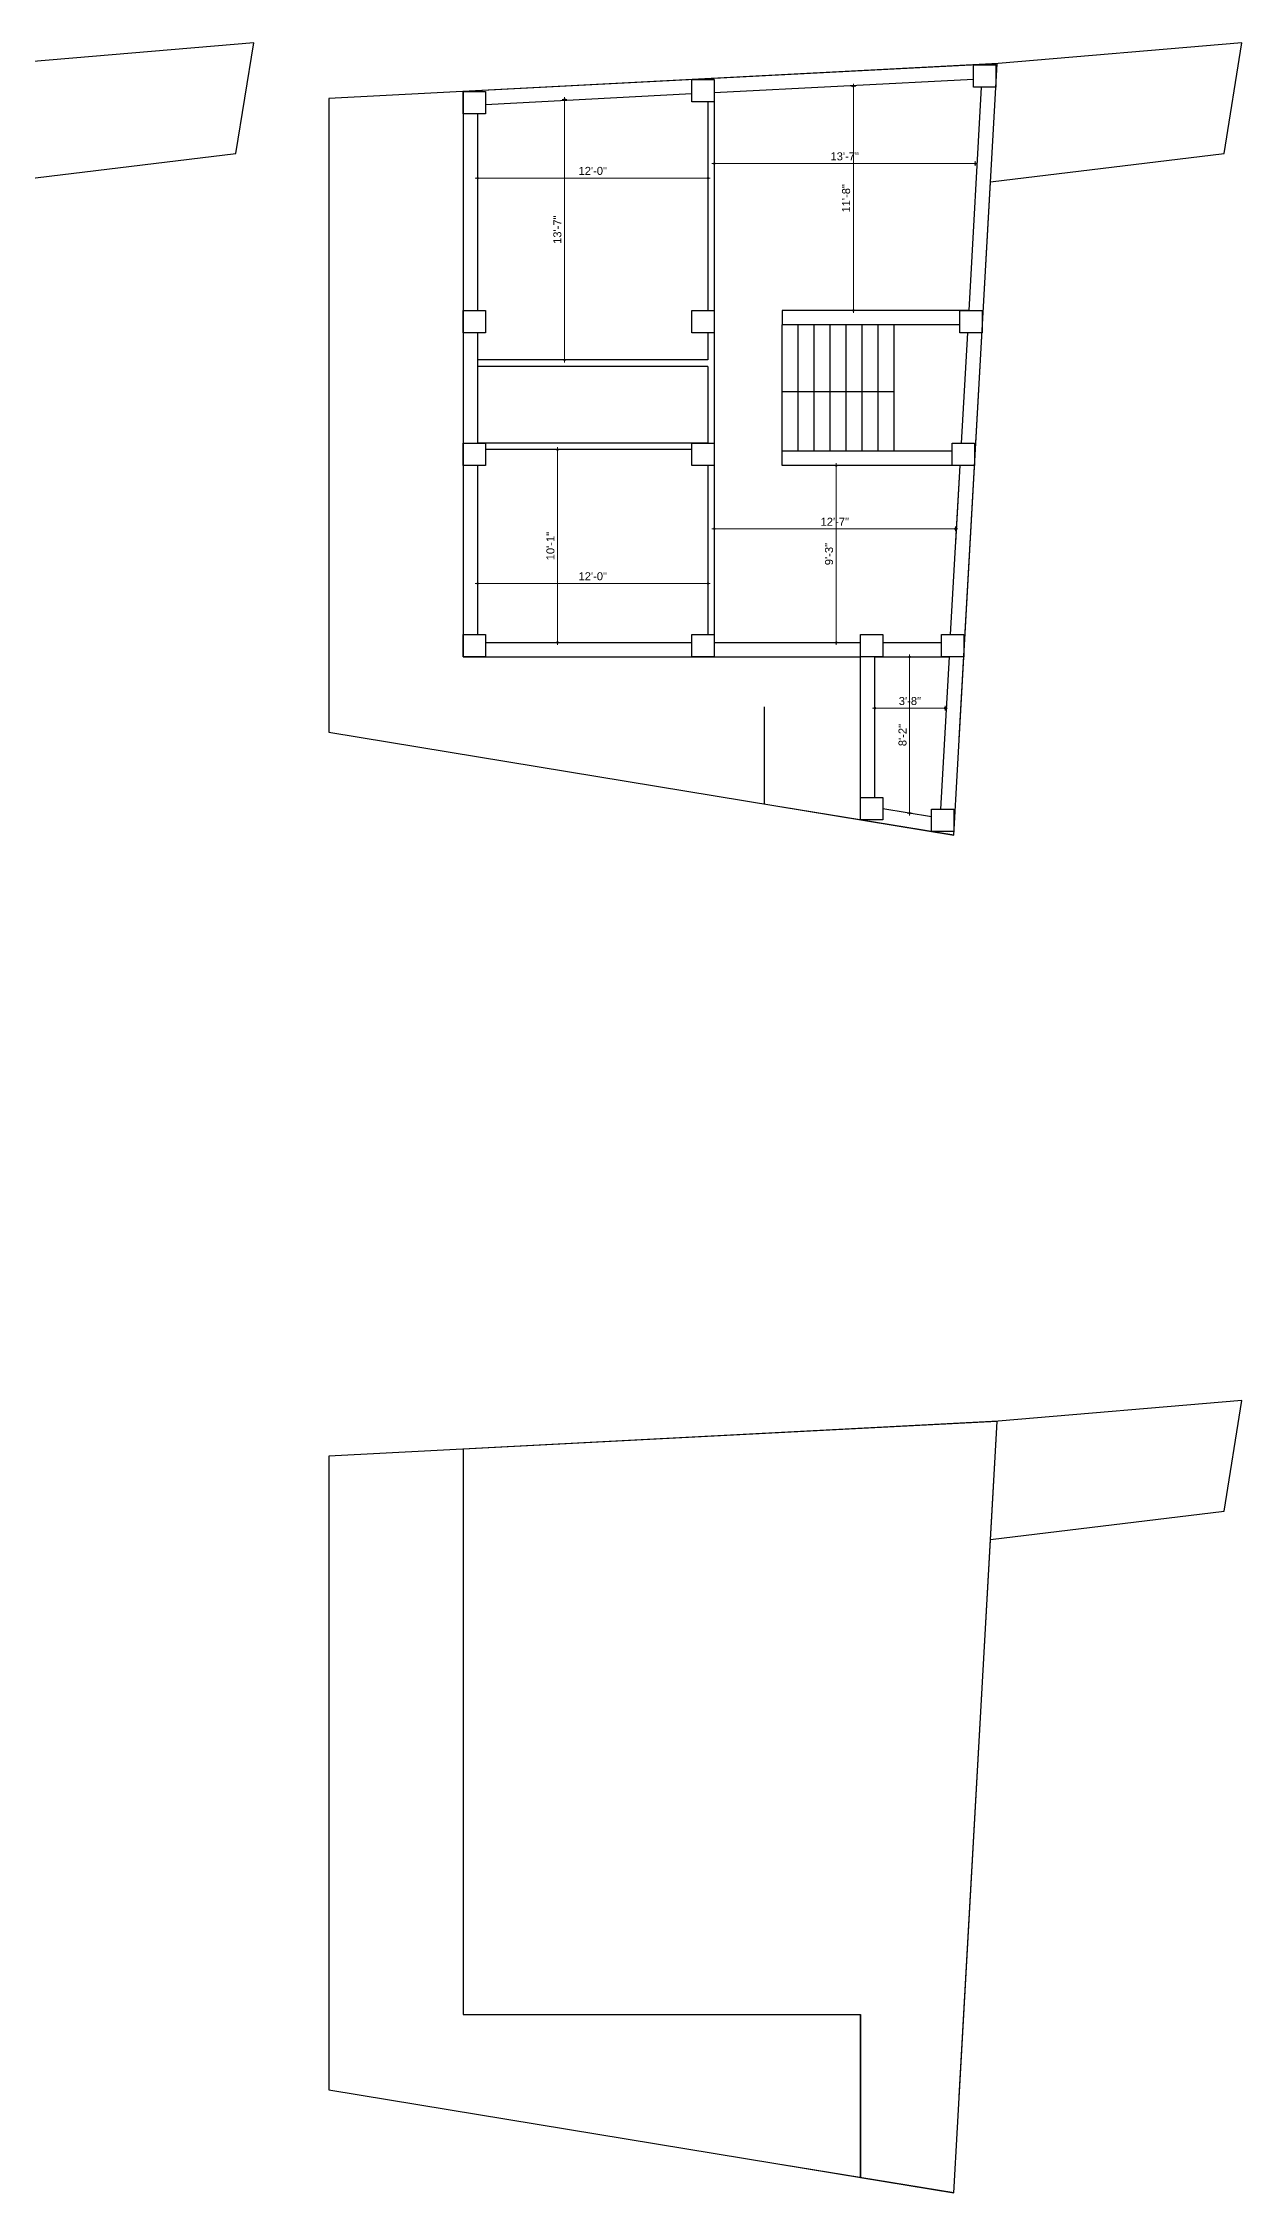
# Model space of a CAD drawing. Header units: inches. Extents: x 24733 to 33939, y -20986 to -10410.
# Drawn here: x 30209 to 30958, y -16444 to -15100 of the extents above; entities that cross this region are included whole.
import ezdxf

# ---------------------------------------------------------------- set-up
doc = ezdxf.new("R2010")
doc.units = ezdxf.units.IN
doc.header["$LTSCALE"] = 0.5
doc.header["$MEASUREMENT"] = 0
doc.header["$PDMODE"] = 66
doc.layers.add('hatch', color=9, linetype='Continuous', lineweight=0)
doc.layers.add('Toilet', color=7, linetype='Continuous', lineweight=25)
doc.styles.get("Standard").update_dxf_attribs({"font": 'arial.ttf'})
doc.dimstyles.new('S8', dxfattribs={"dimtxt": 5, "dimasz": 1, "dimexe": 6, "dimexo": 18, "dimgap": 1.9375, "dimtad": 1, "dimdec": 0, "dimzin": 3, "dimdsep": 46, "dimlunit": 4, "dimtxsty": 'Standard', "dimblk": 'dot 2', "dimcen": 12, "dimse1": 1, "dimse2": 1, "dimclrd": 1, "dimclre": 1, "dimclrt": 256, "dimadec": 0, "dimazin": 0, "dimtfac": 0.75, "dimtdec": 0, "dimtix": 1, "dimtmove": 1, "dimatfit": 3, "dimldrblk": 'DOT', "dimfxl": 1, "dimtolj": 1, "dimtzin": 0, "dimlwd": 9, "dimlwe": 9, "dimarcsym": 0})

# ---------------------------------------------------------------- blocks, each defined once
blk = doc.blocks.new('_Dot')
at = {"color": 0, "linetype": 'ByBlock', "lineweight": -2}
blk.add_line((-0.5, 0), (-1, 0), dxfattribs=at)
at = {"color": 0, "linetype": 'ByBlock', "const_width": 0.5}
blk.add_lwpolyline([(-0.25, 0, 1), (0.25, 0, 1)], format="xyb", close=True, dxfattribs=at)
blk = doc.blocks.new('dot1')
at = {"layer": 'hatch'}
h = blk.add_hatch(color=256, dxfattribs=at)
edge = h.paths.add_edge_path()
edge.add_arc((0, 0), 1, 0, 360)
for p, q in [((3, 0), (-3, 0)), ((0, 3), (0, -3))]:
    blk.add_line(p, q, dxfattribs=at)
blk.add_circle((0, 0), 1, dxfattribs=at)
blk = doc.blocks.new('dot 2')
at = {"layer": 'hatch', "xscale": 0.5, "yscale": 0.5, "zscale": 0.5}
blk.add_blockref('dot1', (0, 0), dxfattribs=at)
blk = doc.blocks.new('*D926')
at = {"layer": 'Defpoints', "color": 0, "transparency": 16777216}
for p in [(30704.5, -15364.4), (30719.6, -15364.4), (30719.6, -15475)]:
    blk.add_point(p, dxfattribs=at)
at = {"layer": 'Toilet', "color": 1, "lineweight": 9, "transparency": 16777216}
blk.add_line((30704.5, -15474), (30704.5, -15365.4), dxfattribs=at)
for p, rotation in [((30704.5, -15364.4), 90), ((30704.5, -15475), 270)]:
    blk.add_blockref('dot 2', p, dxfattribs=dict(at, rotation=rotation))
at = {"layer": 'Toilet', "transparency": 16777216, "insert": (30700, -15419.7), "char_height": 5, "attachment_point": 5, "rotation": 90}
blk.add_mtext('\\A1;9\'-3"', dxfattribs=at)
blk = doc.blocks.new('*D927')
at = {"layer": 'Defpoints', "color": 0, "transparency": 16777216}
for p in [(30628.3, -15403.9), (30628.3, -15417.2), (30779, -15417.2)]:
    blk.add_point(p, dxfattribs=at)
at = {"layer": 'Toilet', "color": 1, "lineweight": 9, "transparency": 16777216}
blk.add_line((30778, -15403.9), (30629.3, -15403.9), dxfattribs=at)
at = {"layer": 'Toilet', "color": 1, "lineweight": 9, "transparency": 16777216, "rotation": 180}
blk.add_blockref('dot 2', (30628.3, -15403.9), dxfattribs=at)
at = {"layer": 'Toilet', "color": 1, "lineweight": 9, "transparency": 16777216}
blk.add_blockref('dot 2', (30779, -15403.9), dxfattribs=at)
at = {"layer": 'Toilet', "transparency": 16777216, "insert": (30703.6, -15399.5), "char_height": 5, "attachment_point": 5}
blk.add_mtext('\\A1;12\'-7"', dxfattribs=at)
blk = doc.blocks.new('*D928')
at = {"layer": 'Defpoints', "color": 0, "transparency": 16777216}
for p in [(30480.3, -15417.2), (30624.3, -15417.2), (30480.3, -15438.1)]:
    blk.add_point(p, dxfattribs=at)
at = {"layer": 'Toilet', "color": 1, "lineweight": 9, "transparency": 16777216}
blk.add_line((30623.3, -15438.1), (30481.3, -15438.1), dxfattribs=at)
at = {"layer": 'Toilet', "color": 1, "lineweight": 9, "transparency": 16777216, "rotation": 180}
blk.add_blockref('dot 2', (30480.3, -15438.1), dxfattribs=at)
at = {"layer": 'Toilet', "color": 1, "lineweight": 9, "transparency": 16777216}
blk.add_blockref('dot 2', (30624.3, -15438.1), dxfattribs=at)
at = {"layer": 'Toilet', "transparency": 16777216, "insert": (30552.3, -15433.6), "char_height": 5, "attachment_point": 5}
blk.add_mtext('\\A1;12\'-0"', dxfattribs=at)
blk = doc.blocks.new('*D929')
at = {"layer": 'Defpoints', "color": 0, "transparency": 16777216}
for p in [(30549.8, -15135.6), (30534.7, -15298.4), (30549.8, -15298.4)]:
    blk.add_point(p, dxfattribs=at)
at = {"layer": 'Toilet', "color": 1, "lineweight": 9, "transparency": 16777216}
blk.add_line((30534.7, -15136.6), (30534.7, -15297.4), dxfattribs=at)
for p, rotation in [((30534.7, -15135.6), 90), ((30534.7, -15298.4), 270)]:
    blk.add_blockref('dot 2', p, dxfattribs=dict(at, rotation=rotation))
at = {"layer": 'Toilet', "transparency": 16777216, "insert": (30530.2, -15217), "char_height": 5, "attachment_point": 5, "rotation": 90}
blk.add_mtext('\\A1;13\'-7"', dxfattribs=at)
blk = doc.blocks.new('*D930')
at = {"layer": 'Defpoints', "color": 0, "transparency": 16777216}
for p in [(30480.3, -15184.8), (30480.3, -15202.3), (30624.3, -15202.3)]:
    blk.add_point(p, dxfattribs=at)
at = {"layer": 'Toilet', "color": 1, "lineweight": 9, "transparency": 16777216}
blk.add_line((30623.3, -15184.8), (30481.3, -15184.8), dxfattribs=at)
at = {"layer": 'Toilet', "color": 1, "lineweight": 9, "transparency": 16777216, "rotation": 180}
blk.add_blockref('dot 2', (30480.3, -15184.8), dxfattribs=at)
at = {"layer": 'Toilet', "color": 1, "lineweight": 9, "transparency": 16777216}
blk.add_blockref('dot 2', (30624.3, -15184.8), dxfattribs=at)
at = {"layer": 'Toilet', "transparency": 16777216, "insert": (30552.3, -15180.3), "char_height": 5, "attachment_point": 5}
blk.add_mtext('\\A1;12\'-0"', dxfattribs=at)
blk = doc.blocks.new('*D931')
at = {"layer": 'Defpoints', "color": 0, "transparency": 16777216}
for p in [(30709.3, -15127.3), (30715.2, -15127.3), (30670.8, -15267.4)]:
    blk.add_point(p, dxfattribs=at)
at = {"layer": 'Toilet', "color": 1, "lineweight": 9, "transparency": 16777216}
blk.add_line((30715.2, -15266.4), (30715.2, -15128.3), dxfattribs=at)
for p, rotation in [((30715.2, -15127.3), 90), ((30715.2, -15267.4), 270)]:
    blk.add_blockref('dot 2', p, dxfattribs=dict(at, rotation=rotation))
at = {"layer": 'Toilet', "transparency": 16777216, "insert": (30710.7, -15197.4), "char_height": 5, "attachment_point": 5, "rotation": 90}
blk.add_mtext('\\A1;11\'-8"', dxfattribs=at)
blk = doc.blocks.new('*D932')
at = {"layer": 'Defpoints', "color": 0, "transparency": 16777216}
for p in [(30628.3, -15175.7), (30628.3, -15197.7), (30791.4, -15197.7)]:
    blk.add_point(p, dxfattribs=at)
at = {"layer": 'Toilet', "color": 1, "lineweight": 9, "transparency": 16777216}
blk.add_line((30790.4, -15175.7), (30629.3, -15175.7), dxfattribs=at)
at = {"layer": 'Toilet', "color": 1, "lineweight": 9, "transparency": 16777216, "rotation": 180}
blk.add_blockref('dot 2', (30628.3, -15175.7), dxfattribs=at)
at = {"layer": 'Toilet', "color": 1, "lineweight": 9, "transparency": 16777216}
blk.add_blockref('dot 2', (30791.4, -15175.7), dxfattribs=at)
at = {"layer": 'Toilet', "transparency": 16777216, "insert": (30709.8, -15171.2), "char_height": 5, "attachment_point": 5}
blk.add_mtext('\\A1;13\'-7"', dxfattribs=at)

msp = doc.modelspace()

# ---------------------------------------------------------------- linework, layer by layer
at = {"layer": 'Toilet'}
for p, q in [((30805.2, -15113.3), (30471.3, -15130.6)), ((30781.4, -15535.2), (30805.2, -15113.3)), ((30790.3, -15123.1), (30628.3, -15131.5)), ((30471.3, -15130.6), (30471.3, -15484)), ((30614.3, -15132.2), (30485.3, -15138.9)), ((30624.3, -15137.2), (30624.3, -15267.4)), ((30628.3, -15131.5), (30628.3, -15475)), ((30787.5, -15267.4), (30795.3, -15128)), ((30480.3, -15144.6), (30480.3, -15267.4)), ((30787.7, -15267.4), (30670.8, -15267.4)), ((30670.8, -15267.4), (30670.8, -15276.4)), ((30480.3, -15281.4), (30480.3, -15350.4)), ((30624.3, -15281.4), (30624.3, -15298.4)), ((30781.7, -15276.4), (30670.8, -15276.4)), ((30670.8, -15318.4), (30670.8, -15276.4)), ((30680.8, -15318.4), (30680.8, -15276.4)), ((30690.8, -15318.4), (30690.8, -15276.4)), ((30700.8, -15318.4), (30700.8, -15276.4)), ((30710.8, -15318.4), (30710.8, -15276.4)), ((30720.8, -15318.4), (30720.8, -15276.4)), ((30730.8, -15318.4), (30730.8, -15276.4)), ((30740.8, -15318.4), (30740.8, -15276.4)), ((30782.8, -15350.4), (30786.7, -15281.4)), ((30624.3, -15298.4), (30480.3, -15298.4)), ((30624.3, -15302.4), (30480.3, -15302.4)), ((30624.3, -15302.4), (30624.3, -15350.4)), ((30670.8, -15355.4), (30670.8, -15318.4)), ((30740.8, -15318.4), (30670.8, -15318.4)), ((30680.8, -15355.4), (30680.8, -15318.4)), ((30690.8, -15355.4), (30690.8, -15318.4)), ((30700.8, -15355.4), (30700.8, -15318.4)), ((30710.8, -15355.4), (30710.8, -15318.4)), ((30720.8, -15355.4), (30720.8, -15318.4)), ((30730.8, -15355.4), (30730.8, -15318.4)), ((30740.8, -15355.4), (30740.8, -15318.4)), ((30784.9, -15318.4), (30784.6, -15318.4)), ((30624.3, -15350.4), (30480.3, -15350.4)), ((30614.3, -15354.4), (30485.3, -15354.4)), ((30777, -15355.4), (30670.8, -15355.4)), ((30670.8, -15364.4), (30670.8, -15355.4)), ((30480.3, -15364.4), (30480.3, -15470)), ((30624.3, -15364.4), (30624.3, -15470)), ((30777, -15364.4), (30670.8, -15364.4)), ((30776, -15470), (30782, -15364.4)), ((30779.3, -15412.4), (30782, -15364.4)), ((30485.3, -15475), (30614.3, -15475)), ((30628.3, -15475), (30719.6, -15475)), ((30719.6, -15585.8), (30719.6, -15475)), ((30733.6, -15475), (30770.3, -15475)), ((30471.3, -15484), (30719.6, -15484)), ((30728.6, -15571.8), (30728.6, -15484)), ((30728.6, -15484), (30775.2, -15484)), ((30769.9, -15579.1), (30775.2, -15484)), ((30659.6, -15575.9), (30659.6, -15515.1)), ((30778, -15595.4), (30670.8, -15577.8)), ((30764, -15584), (30733.6, -15579)), ((30781.4, -16383.6), (30805.2, -15961.7)), ((30471.3, -15979), (30471.3, -16332.4)), ((30471.3, -16332.4), (30719.6, -16332.4)), ((30719.6, -16434.2), (30719.6, -16332.4)), ((30778, -16443.8), (30670.8, -16426.2))]:
    msp.add_line(p, q, dxfattribs=at)
for points in [[(30183.3, -15187.1), (30329.2, -15169.4), (30340.5, -15100.3), (30188, -15113.2), (29769.6, -15135), (29769.6, -15531), (30160.3, -15595.4)], [(30801, -15187.1), (30946.9, -15169.4), (30958.1, -15100.3), (30805.7, -15113.2), (30387.3, -15135), (30387.3, -15531), (30778, -15595.4)], [(30790.3, -15114), (30804.3, -15114), (30804.3, -15128), (30790.3, -15128)], [(30614.3, -15123.2), (30628.3, -15123.2), (30628.3, -15137.2), (30614.3, -15137.2)], [(30471.3, -15130.6), (30485.3, -15130.6), (30485.3, -15144.6), (30471.3, -15144.6)], [(30471.3, -15267.4), (30485.3, -15267.4), (30485.3, -15281.4), (30471.3, -15281.4)], [(30614.3, -15267.4), (30628.3, -15267.4), (30628.3, -15281.4), (30614.3, -15281.4)], [(30781.7, -15267.4), (30795.7, -15267.4), (30795.7, -15281.4), (30781.7, -15281.4)], [(30471.3, -15350.4), (30485.3, -15350.4), (30485.3, -15364.4), (30471.3, -15364.4)], [(30614.3, -15350.4), (30628.3, -15350.4), (30628.3, -15364.4), (30614.3, -15364.4)], [(30777, -15350.4), (30791, -15350.4), (30791, -15364.4), (30777, -15364.4)], [(30471.3, -15470), (30485.3, -15470), (30485.3, -15484), (30471.3, -15484)], [(30614.3, -15470), (30628.3, -15470), (30628.3, -15484), (30614.3, -15484)], [(30719.6, -15470), (30733.6, -15470), (30733.6, -15484), (30719.6, -15484)], [(30770.3, -15470), (30784.3, -15470), (30784.3, -15484), (30770.3, -15484)], [(30719.6, -15571.8), (30733.6, -15571.8), (30733.6, -15585.8), (30719.6, -15585.8)], [(30764, -15579.1), (30778, -15579.1), (30778, -15593.1), (30764, -15593.1)], [(30801, -16035.5), (30946.9, -16017.8), (30958.1, -15948.7), (30805.7, -15961.6), (30387.3, -15983.4), (30387.3, -16379.4), (30778, -16443.8)], [(30801, -16035.5), (30805.2, -15961.7), (30471.3, -15979), (30471.3, -16332.4), (30719.6, -16332.4), (30719.6, -16434.2), (30778, -16443.8)]]:
    msp.add_lwpolyline(points, close=True, dxfattribs=at)

# ---------------------------------------------------------------- dimensions: what is measured, and where the dimension line sits
for base, p1, p2, picture, middle in [((30715.2, -15127.3), (30670.8, -15267.4), (30709.3, -15127.3), '*D931', (30710.7, -15197.4)), ((30534.7, -15298.4), (30549.8, -15135.6), (30549.8, -15298.4), '*D929', (30530.2, -15217)), ((30704.5, -15364.4), (30719.6, -15475), (30719.6, -15364.4), '*D926', (30700, -15419.7))]:
    dim = msp.add_linear_dim(base=base, p1=p1, p2=p2, angle=90, dimstyle='S8', override={"dimfxl": 2, "dimfxlon": 1, "dimarcsym": 1}, dxfattribs=at)
    dim.commit()
    dim.dimension.update_dxf_attribs({"geometry": picture, "text_midpoint": middle})
for base, p1, p2, picture, middle in [((30628.3, -15175.7), (30791.4, -15197.7), (30628.3, -15197.7), '*D932', (30709.8, -15171.2)), ((30480.3, -15184.8), (30624.3, -15202.3), (30480.3, -15202.3), '*D930', (30552.3, -15180.3)), ((30628.3, -15403.9), (30779, -15417.2), (30628.3, -15417.2), '*D927', (30703.6, -15399.5)), ((30480.3, -15438.1), (30624.3, -15417.2), (30480.3, -15417.2), '*D928', (30552.3, -15433.6))]:
    dim = msp.add_linear_dim(base=base, p1=p1, p2=p2, dimstyle='S8', override={"dimfxl": 2, "dimfxlon": 1, "dimarcsym": 1}, dxfattribs=at)
    dim.commit()
    dim.dimension.update_dxf_attribs({"geometry": picture, "text_midpoint": middle})
for base, p1, p2 in [((30530.3, -15354.4), (30552.3, -15475), (30552.3, -15354.4)), ((30750.4, -15484), (30749.1, -15581.6), (30749.1, -15484))]:
    msp.add_linear_dim(base=base, p1=p1, p2=p2, angle=90, dimstyle='S8', override={"dimfxl": 2, "dimfxlon": 1, "dimarcsym": 1}, dxfattribs=at).render()
msp.add_linear_dim(base=(30772.5, -15516), p1=(30728.6, -15531.1), p2=(30772.5, -15533.6), dimstyle='S8', override={"dimfxl": 2, "dimfxlon": 1, "dimarcsym": 1}, dxfattribs=at).render()

doc.saveas('drawing.dxf')
